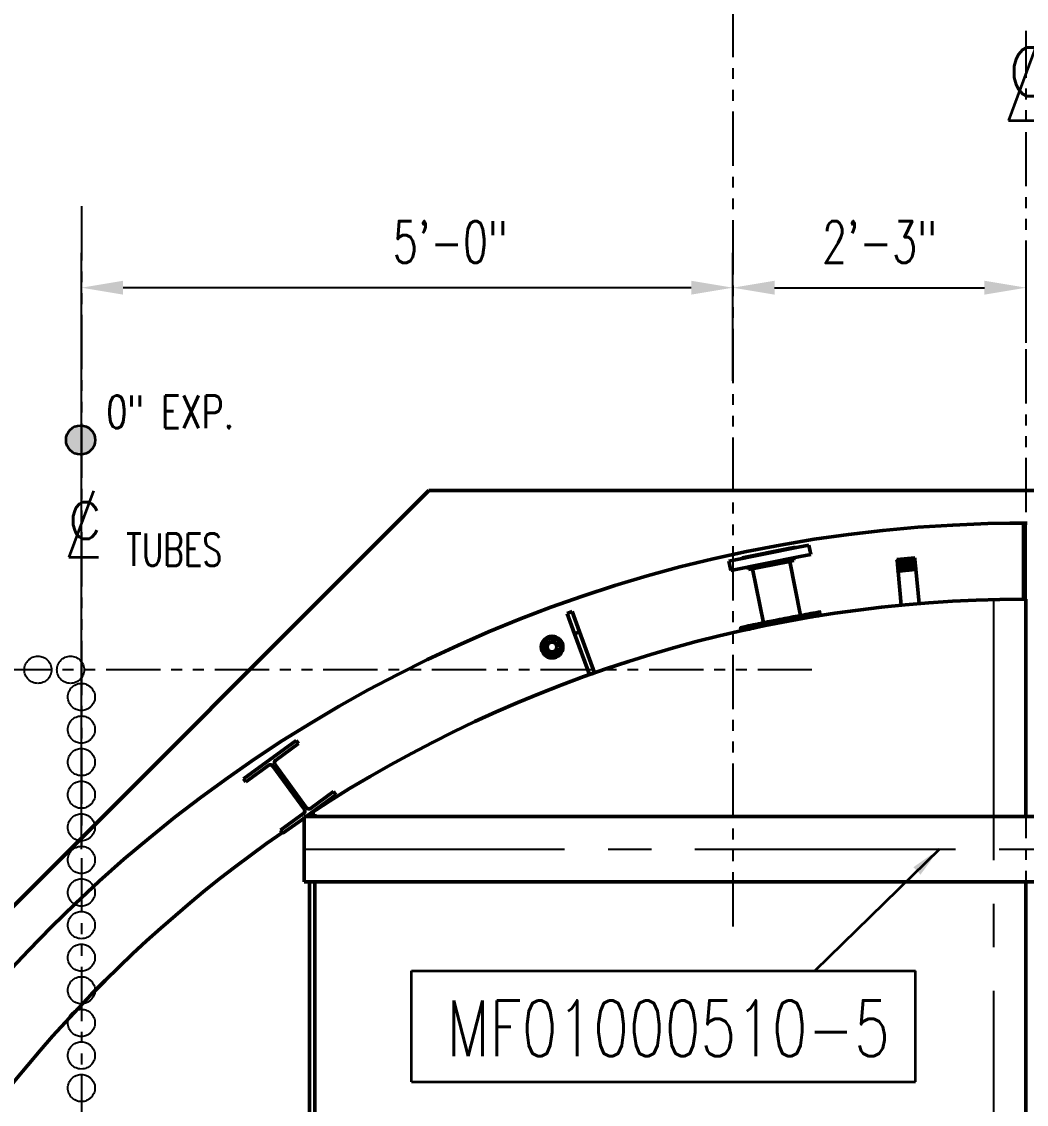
# Model space of a CAD drawing. Header units: inches. Extents: x 0 to 1408, y 0 to 1088.
# Drawn here: x 242.5 to 335, y 852.3 to 952 of the extents above; entities that cross this region are included whole.
import ezdxf
from ezdxf.enums import TextEntityAlignment as Align

# ---------------------------------------------------------------- set-up
doc = ezdxf.new("R2010")
doc.units = ezdxf.units.IN
doc.header["$LTSCALE"] = 32
doc.header["$MEASUREMENT"] = 0
for name, pattern in [('CENTER', [2, 1.25, -0.25, 0.25, -0.25]), ('CENTER2', [1.125, 0.75, -0.125, 0.125, -0.125]), ('HIDDEN', [0.375, 0.25, -0.125]), ('PHANTOM2', [1.25, 0.625, -0.125, 0.125, -0.125, 0.125, -0.125])]:
    doc.linetypes.add(name, pattern=pattern)
for name, color, linetype, lineweight in [('AM_0', 7, 'Continuous', 50), ('AM_5', 92, 'Continuous', 25), ('AM_6', 140, 'Continuous', 35), ('Equipment-AM_11', 92, 'PHANTOM2', 25), ('Equipment-AM_3', 6, 'HIDDEN', 25), ('Equipment-AM_5', 92, 'Continuous', 25), ('Equipment-AM_7', 142, 'CENTER', 25), ('Layout-AM_11', 92, 'PHANTOM2', 25), ('Layout-AM_6', 140, 'Continuous', 35)]:
    doc.layers.add(name, color=color, linetype=linetype, lineweight=lineweight)
doc.styles.add('simplex', font='simplex.shx', dxfattribs={"width": 0.75})
doc.styles.get("Standard").update_dxf_attribs({"font": 'ROMANS.SHX', "width": 0.7})
doc.dimstyles.new('METSOPOWER_ANSI$7', dxfattribs={"dimscale": 24, "dimtxt": 0.12, "dimasz": 0.12, "dimexe": 0.1, "dimexo": 0.05, "dimgap": 0.06, "dimtad": 1, "dimtoh": 1, "dimzin": 12, "dimdsep": 46, "dimlunit": 3, "dimtxsty": 'Standard', "dimcen": 0, "dimclrd": 256, "dimclre": 256, "dimclrt": 140, "dimadec": 0, "dimazin": 2, "dimtp": 0.1, "dimtm": 0.1, "dimtfac": 0.71, "dimtmove": 0, "dimatfit": 3, "dimfxl": 1, "dimtzin": 7, "dimlwd": -1, "dimlwe": -1, "dimarcsym": 1})
doc.dimstyles.new('VALMET_ANSI$0', dxfattribs={"dimscale": 48, "dimtxt": 0.12, "dimasz": 0.12, "dimexe": 0.1, "dimexo": 0.05, "dimgap": 0.06, "dimtad": 1, "dimtoh": 1, "dimdec": 5, "dimzin": 7, "dimdsep": 46, "dimlunit": 4, "dimtxsty": 'Standard', "dimcen": 0, "dimclrd": 256, "dimclre": 256, "dimclrt": 140, "dimadec": 0, "dimazin": 2, "dimtp": 0.1, "dimtm": 0.1, "dimtfac": 0.71, "dimtdec": 5, "dimtofl": 0, "dimtmove": 0, "dimatfit": 3, "dimfxl": 1, "dimfrac": 2, "dimtolj": 1, "dimtzin": 7, "dimlwd": -1, "dimlwe": -1, "dimarcsym": 1})

# ---------------------------------------------------------------- blocks, each defined once
blk = doc.blocks.new('*D33')
at = {"layer": 'AM_5', "linetype": 'ByBlock', "transparency": 16777216}
for p, q in [((307.966, 922.442), (307.966, 930.708)), ((334.966, 922.442), (334.966, 930.708)), ((311.806, 927.508), (331.126, 927.508))]:
    blk.add_line(p, q, dxfattribs=at)
at = {"layer": 'AM_5', "transparency": 16777216}
for points in [[(311.806, 928.148), (311.806, 926.868), (307.966, 927.508)], [(331.126, 928.148), (331.126, 926.868), (334.966, 927.508)]]:
    blk.add_solid(points, dxfattribs=at)
at = {"layer": 'Defpoints', "color": 0, "transparency": 16777216}
for p in [(334.966, 927.508), (307.966, 920.842), (334.966, 920.842)]:
    blk.add_point(p, dxfattribs=at)
at = {"layer": 'AM_5', "color": 140, "transparency": 16777216, "insert": (321.466, 931.714), "char_height": 3.84, "attachment_point": 5}
blk.add_mtext('\\A1;2\'-3"', dxfattribs=at)
blk = doc.blocks.new('Centerline Symbol')
at = {"layer": 'AM_6'}
for p, q in [((0.0432, 0.1174), (-0.0505, -0.1371)), ((-0.0505, -0.1371), (0.0623, -0.1371))]:
    blk.add_line(p, q, dxfattribs=at)
at = {"layer": 'AM_6', "style": 'simplex'}
blk.add_text('C', height=0.1406, dxfattribs=at).set_placement((-0.0526, -0.0672))
blk = doc.blocks.new('POW PDM_NO REV')
at = {"layer": 'AM_6'}
for p, q in [((0, 0), (0, 0.32)), ((0, 0.32), (1.45, 0.32)), ((1.45, 0), (1.45, 0.32)), ((0, 0), (1.45, 0))]:
    blk.add_line(p, q, dxfattribs=at)
at = {"layer": 'AM_6', "style": 'simplex', "width": 0.75}
blk.add_attdef('POWP00XXXX', text='', height=0.16, dxfattribs=at).set_placement((0.7384, 0.0265), align=Align.BOTTOM_CENTER)
blk = doc.blocks.new('*D87')
at = {"layer": 'Defpoints', "color": 0, "transparency": 16777216}
for p in [(247.966, 927.508), (307.966, 917.332), (247.966, 874.237)]:
    blk.add_point(p, dxfattribs=at)
at = {"layer": 'Equipment-AM_5', "linetype": 'ByBlock', "transparency": 16777216}
for p, q in [((247.966, 875.837), (247.966, 930.708)), ((307.966, 918.932), (307.966, 930.708)), ((304.126, 927.508), (251.806, 927.508))]:
    blk.add_line(p, q, dxfattribs=at)
at = {"layer": 'Equipment-AM_5', "transparency": 16777216}
for points in [[(251.806, 928.148), (251.806, 926.868), (247.966, 927.508)], [(304.126, 928.148), (304.126, 926.868), (307.966, 927.508)]]:
    blk.add_solid(points, dxfattribs=at)
at = {"layer": 'Equipment-AM_5', "color": 140, "transparency": 16777216, "insert": (281.951, 931.714), "char_height": 3.84, "attachment_point": 5}
blk.add_mtext('\\A1;5\'-0"', dxfattribs=at)

msp = doc.modelspace()

# ---------------------------------------------------------------- hatches: boundary and pattern name
at = {"layer": 'Equipment-AM_11'}
h = msp.add_hatch(color=256, dxfattribs=at)
h.dxf.hatch_style = 1
h.paths.add_polyline_path([(247.966297, 914.829072, 0.430075287), (246.550648, 913.487674), (247.893992, 913.487674), (247.893992, 912.14433, 0.013463327), (247.966297, 912.146277)])
h.paths.add_polyline_path([(247.966297, 914.829072), (247.966297, 912.146277, 0.013502573), (248.038601, 912.152136), (248.038601, 913.487674), (249.237337, 913.487674, 0.398527768)])
h.paths.add_polyline_path([(249.237337, 913.487674), (248.038601, 913.487674), (248.038601, 912.152136, 0.382964407)], flags=17)
h.paths.add_polyline_path([(247.893992, 913.487674), (246.550648, 913.487674, 0.414213562), (247.893992, 912.14433)], flags=17)

# ---------------------------------------------------------------- linework, layer by layer
at = {"layer": 'AM_0'}
for p, q in [((279.966297, 908.837808), (202.966297, 831.837808)), ((369.752417, 908.837808), (279.966297, 908.837808)), ((333.466297, 905.837699), (333.466297, 905.828949)), ((333.466297, 905.837699), (334.79963, 905.837699)), ((334.716297, 905.837562), (334.716297, 898.837547)), ((334.882963, 905.837781), (334.882963, 905.837699)), ((334.882963, 905.837699), (334.882963, 898.837779)), ((334.882963, 905.837699), (335.04963, 905.837699)), ((313.984527, 903.614183), (307.594569, 902.34496)), ((313.068413, 903.495939), (308.808441, 902.64979)), ((313.712634, 903.623899), (313.068413, 903.495939)), ((313.724811, 903.562596), (313.712634, 903.623899)), ((314.950859, 903.806124), (313.984527, 903.614183)), ((315.121328, 902.94789), (314.154996, 902.755949)), ((315.121328, 902.94789), (314.950859, 903.806124)), ((307.594569, 902.34496), (307.765038, 901.486726)), ((314.154996, 902.755949), (307.765038, 901.486726)), ((308.808441, 902.64979), (308.820617, 902.588487)), ((313.028582, 902.277329), (309.407606, 901.558102)), ((313.576171, 902.386095), (313.028582, 902.277329)), ((314.197976, 897.330755), (313.208356, 902.313037)), ((313.576171, 902.386095), (313.527465, 902.631304)), ((323.066798, 902.480344), (324.719835, 902.632228)), ((323.066798, 902.480344), (323.074804, 902.393211)), ((323.074804, 902.393211), (323.075948, 902.380764)), ((323.083953, 902.293631), (323.085097, 902.281183)), ((323.093103, 902.19405), (323.094247, 902.181603)), ((323.102253, 902.09447), (323.103396, 902.082022)), ((323.111402, 901.994889), (323.112546, 901.982442)), ((323.132706, 902.354597), (323.134994, 902.329702)), ((323.141856, 902.255017), (323.144143, 902.230122)), ((323.151006, 902.155436), (323.153293, 902.130541)), ((323.160155, 902.055856), (323.162443, 902.03096)), ((323.169305, 901.956275), (323.171592, 901.93138)), ((324.675657, 902.521471), (324.673394, 902.5461)), ((324.684807, 902.421891), (324.682544, 902.44652)), ((324.693956, 902.32231), (324.691693, 902.346939)), ((324.703106, 902.222729), (324.700843, 902.247359)), ((324.712255, 902.123149), (324.709992, 902.147778)), ((324.721405, 902.023568), (324.719142, 902.048198)), ((324.72441, 902.582438), (324.719835, 902.632228)), ((324.730555, 901.923988), (324.728292, 901.948617)), ((324.733559, 902.482857), (324.732416, 902.495305)), ((324.742709, 902.383276), (324.741565, 902.395724)), ((324.751859, 902.283696), (324.750715, 902.296143)), ((324.761008, 902.184115), (324.759865, 902.196563)), ((324.770158, 902.084535), (324.769014, 902.096982)), ((324.779307, 901.984954), (324.778164, 901.997402)), ((309.358901, 901.803312), (309.407606, 901.558102)), ((309.775421, 901.63116), (310.762831, 896.660002)), ((323.120552, 901.895309), (323.121696, 901.882861)), ((323.129702, 901.795728), (323.130845, 901.78328)), ((323.138851, 901.696147), (323.139995, 901.6837)), ((323.148001, 901.596567), (323.149144, 901.584119)), ((323.15715, 901.496986), (323.158294, 901.484539)), ((323.158294, 901.484539), (323.215053, 901.458372)), ((323.1663, 901.397406), (323.158294, 901.484539)), ((323.1663, 901.397406), (323.452351, 898.284152)), ((323.178454, 901.856694), (323.180742, 901.831799)), ((323.187604, 901.757114), (323.189891, 901.732219)), ((323.196754, 901.657533), (323.199041, 901.632638)), ((323.205903, 901.557953), (323.208191, 901.533058)), ((323.215053, 901.458372), (323.21734, 901.433477)), ((324.739704, 901.824407), (324.737441, 901.849037)), ((324.748854, 901.724827), (324.746591, 901.749456)), ((324.758003, 901.625246), (324.75574, 901.649875)), ((324.788457, 901.885374), (324.787313, 901.897821)), ((324.797607, 901.785793), (324.796463, 901.798241)), ((324.806756, 901.686213), (324.805613, 901.69866)), ((325.105759, 898.431996), (324.814762, 901.59908)), ((334.935047, 898.837804), (334.935047, 898.337804)), ((334.935047, 898.337804), (334.935047, 878.847808)), ((293.159058, 897.702117), (292.689248, 897.531009)), ((292.689248, 897.531009), (293.373682, 895.651767)), ((293.159058, 897.702117), (293.843493, 895.822876)), ((311.166323, 896.740996), (311.424039, 896.791884)), ((311.215033, 896.495787), (311.166323, 896.740996)), ((311.881581, 896.883066), (311.168699, 896.741468)), ((311.213925, 896.495567), (311.215033, 896.495787)), ((311.215033, 896.495787), (311.472245, 896.546576)), ((311.472245, 896.546576), (311.424039, 896.791884)), ((311.881347, 896.88302), (312.005366, 896.907583)), ((290.680968, 894.942126), (290.383758, 894.579196)), ((290.978179, 895.305056), (290.680968, 894.942126)), ((290.978179, 895.305056), (291.44109, 895.229129)), ((291.44109, 895.229129), (291.904002, 895.153203)), ((291.904002, 895.153203), (292.069703, 894.714346)), ((293.843493, 895.822876), (293.373682, 895.651767)), ((293.373682, 895.651767), (294.741824, 891.895279)), ((293.843493, 895.822876), (295.212362, 892.064392)), ((290.549459, 894.14034), (290.383758, 894.579196)), ((290.715161, 893.701483), (290.549459, 894.14034)), ((292.235405, 894.275489), (291.938194, 893.912559)), ((292.069703, 894.714346), (292.235405, 894.275489)), ((291.178072, 893.625556), (290.715161, 893.701483)), ((291.640984, 893.549629), (291.178072, 893.625556)), ((291.938194, 893.912559), (291.640984, 893.549629)), ((295.212362, 892.064392), (294.977456, 891.978838)), ((262.886887, 882.304238), (267.757169, 885.842705)), ((267.971711, 885.547414), (265.843996, 884.001539)), ((267.757169, 885.842705), (267.971711, 885.547414)), ((265.229143, 883.554822), (263.101428, 882.008947)), ((268.499636, 879.4787), (265.578344, 883.499514)), ((265.788688, 883.652338), (268.709981, 879.631524)), ((263.101428, 882.008947), (262.886887, 882.304238)), ((269.059181, 879.576216), (271.186896, 881.122091)), ((271.186896, 881.122091), (271.401438, 880.8268)), ((271.401438, 880.8268), (268.677589, 878.847808)), ((266.316614, 877.583624), (268.444328, 879.129499)), ((268.966297, 879.057566), (268.966297, 878.847808)), ((269.466297, 879.057566), (268.966297, 879.057566)), ((269.466297, 878.847808), (269.466297, 879.057566)), ((268.466297, 878.694295), (266.531155, 877.288333)), ((405.613306, 878.847808), (268.466297, 878.847808)), ((268.466297, 878.847808), (268.466297, 872.827808)), ((266.531155, 877.288333), (266.316614, 877.583624)), ((405.613306, 872.827808), (268.466297, 872.827808)), ((268.966297, 872.827808), (268.966297, 782.061954)), ((269.466297, 782.253886), (269.466297, 872.827808)), ((334.935047, 872.827808), (334.935047, 807.384985))]:
    msp.add_line(p, q, dxfattribs=at)
at = {"layer": 'AM_0', "flags": 128}
for points in [[(324.721865, 902.581694), (324.708946, 902.577919), (324.661876, 902.570386), (324.585733, 902.560256), (324.484037, 902.547846), (324.358291, 902.533092), (324.215257, 902.516786), (324.061935, 902.499649), (323.900179, 902.481601), (323.738422, 902.463553), (323.5851, 902.446415), (323.442067, 902.43011), (323.31632, 902.415355), (323.214624, 902.402945), (323.138481, 902.392815), (323.091412, 902.385282), (323.075948, 902.380764), (323.085018, 902.379844)], [(323.081153, 902.379506), (323.109411, 902.366404), (323.137667, 902.353302)], [(324.729778, 902.495572), (324.732416, 902.495305), (324.716952, 902.490786), (324.669882, 902.483253), (324.593739, 902.473123), (324.492043, 902.460713), (324.366297, 902.445959), (324.223263, 902.429653), (324.069941, 902.412516), (323.908185, 902.394468), (323.746428, 902.37642), (323.593106, 902.359282), (323.450073, 902.342977), (323.324326, 902.328222), (323.22263, 902.315812), (323.146487, 902.305682), (323.099418, 902.298149), (323.083953, 902.293631)], [(324.731015, 902.482113), (324.718095, 902.478338), (324.671026, 902.470806), (324.594883, 902.460675), (324.493187, 902.448265), (324.36744, 902.433511), (324.224407, 902.417206), (324.071085, 902.400068), (323.909328, 902.38202), (323.747572, 902.363972), (323.59425, 902.346835), (323.451216, 902.330529), (323.32547, 902.315775), (323.223774, 902.303365), (323.147631, 902.293235), (323.100561, 902.285702), (323.085097, 902.281183), (323.094167, 902.280264)], [(323.139635, 902.33188), (323.11424, 902.313848), (323.088843, 902.295816)], [(323.090303, 902.279926), (323.118561, 902.266824), (323.146817, 902.253721)], [(324.738928, 902.395991), (324.741565, 902.395724), (324.726101, 902.391205), (324.679031, 902.383673), (324.602889, 902.373542), (324.501193, 902.361133), (324.375446, 902.346378), (324.232413, 902.330073), (324.079091, 902.312935), (323.917334, 902.294887), (323.755578, 902.276839), (323.602256, 902.259702), (323.459222, 902.243396), (323.333476, 902.228642), (323.23178, 902.216232), (323.155637, 902.206102), (323.108567, 902.198569), (323.093103, 902.19405)], [(324.742709, 902.383276), (324.727245, 902.378758), (324.680175, 902.371225), (324.604033, 902.361095), (324.502336, 902.348685), (324.37659, 902.333931), (324.233556, 902.317625), (324.080234, 902.300488), (323.918478, 902.28244), (323.756721, 902.264391), (323.6034, 902.247254), (323.460366, 902.230949), (323.33462, 902.216194), (323.232923, 902.203784), (323.156781, 902.193654), (323.109711, 902.186121), (323.094247, 902.181603), (323.103317, 902.180683)], [(323.148785, 902.232299), (323.12339, 902.214267), (323.097992, 902.196235)], [(323.099452, 902.180345), (323.127711, 902.167243), (323.155966, 902.154141)], [(324.748077, 902.296411), (324.750715, 902.296143), (324.735251, 902.291625), (324.688181, 902.284092), (324.612038, 902.273962), (324.510342, 902.261552), (324.384596, 902.246798), (324.241562, 902.230492), (324.08824, 902.213355), (323.926484, 902.195307), (323.764727, 902.177258), (323.611406, 902.160121), (323.468372, 902.143816), (323.342625, 902.129061), (323.240929, 902.116651), (323.164787, 902.106521), (323.117717, 902.098988), (323.102253, 902.09447)], [(324.751859, 902.283696), (324.736395, 902.279177), (324.689325, 902.271644), (324.613182, 902.261514), (324.511486, 902.249104), (324.38574, 902.23435), (324.242706, 902.218044), (324.089384, 902.200907), (323.927628, 902.182859), (323.765871, 902.164811), (323.612549, 902.147674), (323.469515, 902.131368), (323.343769, 902.116614), (323.242073, 902.104204), (323.16593, 902.094074), (323.11886, 902.086541), (323.103396, 902.082022), (323.112467, 902.081103)], [(323.157935, 902.132719), (323.13254, 902.114687), (323.107142, 902.096655)], [(323.108602, 902.080765), (323.13686, 902.067662), (323.165116, 902.05456)], [(324.757227, 902.19683), (324.759865, 902.196563), (324.7444, 902.192044), (324.697331, 902.184511), (324.621188, 902.174381), (324.519492, 902.161971), (324.393746, 902.147217), (324.250712, 902.130911), (324.09739, 902.113774), (323.935633, 902.095726), (323.773877, 902.077678), (323.620555, 902.060541), (323.477521, 902.044235), (323.351775, 902.029481), (323.250079, 902.017071), (323.173936, 902.006941), (323.126866, 901.999408), (323.111402, 901.994889)], [(324.758464, 902.183372), (324.745544, 902.179597), (324.698474, 902.172064), (324.622332, 902.161934), (324.520636, 902.149524), (324.394889, 902.13477), (324.251855, 902.118464), (324.098534, 902.101327), (323.936777, 902.083278), (323.775021, 902.06523), (323.621699, 902.048093), (323.478665, 902.031787), (323.352919, 902.017033), (323.251222, 902.004623), (323.17508, 901.994493), (323.12801, 901.98696), (323.112546, 901.982442), (323.121616, 901.981522)], [(323.167084, 902.033138), (323.141689, 902.015106), (323.116292, 901.997074)], [(323.117752, 901.981184), (323.14601, 901.968082), (323.174265, 901.95498)], [(324.766377, 902.09725), (324.769014, 902.096982), (324.75355, 902.092464), (324.70648, 902.084931), (324.630338, 902.074801), (324.528641, 902.062391), (324.402895, 902.047637), (324.259861, 902.031331), (324.106539, 902.014194), (323.944783, 901.996145), (323.783027, 901.978097), (323.629705, 901.96096), (323.486671, 901.944654), (323.360925, 901.9299), (323.259228, 901.91749), (323.183086, 901.90736), (323.136016, 901.899827), (323.120552, 901.895309)], [(324.767613, 902.083791), (324.754694, 902.080016), (324.707624, 902.072483), (324.631481, 902.062353), (324.529785, 902.049943), (324.404039, 902.035189), (324.261005, 902.018883), (324.107683, 902.001746), (323.945927, 901.983698), (323.78417, 901.96565), (323.630848, 901.948512), (323.487815, 901.932207), (323.362068, 901.917453), (323.260372, 901.905043), (323.184229, 901.894913), (323.13716, 901.88738), (323.121696, 901.882861), (323.130766, 901.881941)], [(323.176234, 901.933558), (323.150839, 901.915526), (323.125441, 901.897494)], [(324.775526, 901.997669), (324.778164, 901.997402), (324.7627, 901.992883), (324.71563, 901.98535), (324.639487, 901.97522), (324.537791, 901.96281), (324.412045, 901.948056), (324.269011, 901.93175), (324.115689, 901.914613), (323.953933, 901.896565), (323.792176, 901.878517), (323.638854, 901.86138), (323.495821, 901.845074), (323.370074, 901.83032), (323.268378, 901.81791), (323.192235, 901.80778), (323.145166, 901.800247), (323.129702, 901.795728)], [(324.776763, 901.984211), (324.763843, 901.980436), (324.716774, 901.972903), (324.640631, 901.962773), (324.538935, 901.950363), (324.413188, 901.935608), (324.270155, 901.919303), (324.116833, 901.902165), (323.955076, 901.884117), (323.79332, 901.866069), (323.639998, 901.848932), (323.496964, 901.832626), (323.371218, 901.817872), (323.269522, 901.805462), (323.193379, 901.795332), (323.146309, 901.787799), (323.130845, 901.78328), (323.139916, 901.782361)], [(324.670866, 902.545599), (324.658932, 902.541942), (324.614951, 902.534693), (324.543793, 902.525021), (324.448746, 902.513222), (324.331219, 902.499223), (324.197532, 902.483776), (324.054227, 902.467559), (323.903038, 902.450482), (323.751849, 902.433405), (323.608544, 902.417188), (323.474856, 902.401741), (323.357329, 902.387742), (323.262283, 902.375943), (323.191125, 902.366271), (323.147144, 902.359021), (323.132706, 902.354597)], [(324.680016, 902.446019), (324.668082, 902.442361), (324.624101, 902.435112), (324.552942, 902.42544), (324.457896, 902.413641), (324.340369, 902.399642), (324.206682, 902.384195), (324.063376, 902.367978), (323.912188, 902.350901), (323.760999, 902.333824), (323.617693, 902.317607), (323.484006, 902.30216), (323.366479, 902.288161), (323.271433, 902.276362), (323.200274, 902.26669), (323.156293, 902.259441), (323.141856, 902.255017)], [(324.675657, 902.521471), (324.66122, 902.517047), (324.617239, 902.509798), (324.54608, 902.500126), (324.451034, 902.488327), (324.333507, 902.474328), (324.199819, 902.458881), (324.056514, 902.442664), (323.905325, 902.425587), (323.754136, 902.408509), (323.610831, 902.392292), (323.477144, 902.376846), (323.359617, 902.362846), (323.264571, 902.351048), (323.193412, 902.341375), (323.149431, 902.334126), (323.14323, 902.332226)], [(324.689166, 902.346438), (324.677232, 902.342781), (324.63325, 902.335532), (324.562092, 902.32586), (324.467046, 902.314061), (324.349519, 902.300062), (324.215831, 902.284615), (324.072526, 902.268398), (323.921337, 902.251321), (323.770148, 902.234243), (323.626843, 902.218026), (323.493156, 902.20258), (323.375629, 902.188581), (323.280583, 902.176782), (323.209424, 902.167109), (323.165443, 902.15986), (323.151006, 902.155436)], [(324.684807, 902.421891), (324.670369, 902.417466), (324.626388, 902.410217), (324.55523, 902.400545), (324.460183, 902.388746), (324.342656, 902.374747), (324.208969, 902.3593), (324.065664, 902.343083), (323.914475, 902.326006), (323.763286, 902.308929), (323.619981, 902.292712), (323.486293, 902.277265), (323.368766, 902.263266), (323.27372, 902.251467), (323.202562, 902.241795), (323.158581, 902.234546), (323.15238, 902.232645)], [(324.698315, 902.246858), (324.686381, 902.2432), (324.6424, 902.235951), (324.571241, 902.226279), (324.476195, 902.21448), (324.358668, 902.200481), (324.224981, 902.185034), (324.081676, 902.168817), (323.930487, 902.15174), (323.779298, 902.134663), (323.635993, 902.118446), (323.502305, 902.102999), (323.384778, 902.089), (323.289732, 902.077201), (323.218574, 902.067529), (323.174592, 902.06028), (323.160155, 902.055856)], [(324.693956, 902.32231), (324.679519, 902.317886), (324.635538, 902.310637), (324.564379, 902.300964), (324.469333, 902.289166), (324.351806, 902.275166), (324.218119, 902.25972), (324.074813, 902.243503), (323.923625, 902.226425), (323.772436, 902.209348), (323.62913, 902.193131), (323.495443, 902.177685), (323.377916, 902.163685), (323.28287, 902.151887), (323.211711, 902.142214), (323.16773, 902.134965), (323.161529, 902.133065)], [(324.707465, 902.147277), (324.695531, 902.14362), (324.65155, 902.136371), (324.580391, 902.126699), (324.485345, 902.1149), (324.367818, 902.100901), (324.234131, 902.085454), (324.090825, 902.069237), (323.939636, 902.05216), (323.788447, 902.035082), (323.645142, 902.018865), (323.511455, 902.003419), (323.393928, 901.989419), (323.298882, 901.977621), (323.227723, 901.967948), (323.183742, 901.960699), (323.169305, 901.956275)], [(324.703106, 902.222729), (324.688669, 902.218305), (324.644687, 902.211056), (324.573529, 902.201384), (324.478483, 902.189585), (324.360956, 902.175586), (324.227268, 902.160139), (324.083963, 902.143922), (323.932774, 902.126845), (323.781585, 902.109768), (323.63828, 902.093551), (323.504593, 902.078104), (323.387066, 902.064105), (323.29202, 902.052306), (323.220861, 902.042634), (323.17688, 902.035385), (323.170679, 902.033484)], [(324.716614, 902.047696), (324.70468, 902.044039), (324.660699, 902.03679), (324.589541, 902.027118), (324.494495, 902.015319), (324.376967, 902.00132), (324.24328, 901.985873), (324.099975, 901.969656), (323.948786, 901.952579), (323.797597, 901.935502), (323.654292, 901.919285), (323.520605, 901.903838), (323.403077, 901.889839), (323.308031, 901.87804), (323.236873, 901.868368), (323.192892, 901.861119), (323.178454, 901.856694)], [(324.712255, 902.123149), (324.697818, 902.118725), (324.653837, 902.111476), (324.582678, 902.101803), (324.487632, 902.090005), (324.370105, 902.076005), (324.236418, 902.060559), (324.093113, 902.044342), (323.941924, 902.027264), (323.790735, 902.010187), (323.64743, 901.99397), (323.513742, 901.978523), (323.396215, 901.964524), (323.301169, 901.952725), (323.230011, 901.943053), (323.186029, 901.935804), (323.179828, 901.933904)], [(324.725764, 901.948116), (324.71383, 901.944459), (324.669849, 901.93721), (324.59869, 901.927537), (324.503644, 901.915739), (324.386117, 901.901739), (324.25243, 901.886293), (324.109125, 901.870076), (323.957936, 901.852998), (323.806747, 901.835921), (323.663441, 901.819704), (323.529754, 901.804257), (323.412227, 901.790258), (323.317181, 901.778459), (323.246022, 901.768787), (323.202041, 901.761538), (323.187604, 901.757114)], [(324.721405, 902.023568), (324.706968, 902.019144), (324.662987, 902.011895), (324.591828, 902.002223), (324.496782, 901.990424), (324.379255, 901.976425), (324.245568, 901.960978), (324.102262, 901.944761), (323.951073, 901.927684), (323.799884, 901.910607), (323.656579, 901.89439), (323.522892, 901.878943), (323.405365, 901.864944), (323.310319, 901.853145), (323.23916, 901.843473), (323.195179, 901.836224), (323.188978, 901.834323)], [(324.730555, 901.923988), (324.716117, 901.919564), (324.672136, 901.912314), (324.600978, 901.902642), (324.505932, 901.890843), (324.388404, 901.876844), (324.254717, 901.861397), (324.111412, 901.84518), (323.960223, 901.828103), (323.809034, 901.811026), (323.665729, 901.794809), (323.532042, 901.779362), (323.414515, 901.765363), (323.319468, 901.753564), (323.24831, 901.743892), (323.204329, 901.736643), (323.198128, 901.734743)], [(324.672965, 902.545797), (324.698498, 902.563851), (324.724032, 902.581906)], [(324.731947, 902.495759), (324.70355, 902.508858), (324.675632, 902.521737)], [(324.682114, 902.446216), (324.707647, 902.464271), (324.733181, 902.482325)], [(324.741097, 902.396178), (324.7127, 902.409277), (324.684782, 902.422156)], [(324.691264, 902.346636), (324.716797, 902.36469), (324.742331, 902.382745)], [(324.750246, 902.296598), (324.72185, 902.309697), (324.693932, 902.322576)], [(324.700413, 902.247055), (324.725946, 902.26511), (324.75148, 902.283164)], [(324.759396, 902.197017), (324.730999, 902.210116), (324.703081, 902.222995)], [(324.709563, 902.147475), (324.735096, 902.165529), (324.76063, 902.183583)], [(324.768545, 902.097437), (324.740149, 902.110536), (324.712231, 902.123415)], [(324.718713, 902.047894), (324.744246, 902.065948), (324.76978, 902.084003)], [(324.777695, 901.997856), (324.749299, 902.010955), (324.721381, 902.023834)], [(324.727862, 901.948314), (324.753395, 901.966368), (324.778929, 901.984422)], [(324.786845, 901.898275), (324.758448, 901.911375), (324.73053, 901.924254)], [(323.126901, 901.881603), (323.15516, 901.868501), (323.183415, 901.855399)], [(323.185383, 901.833977), (323.159988, 901.815945), (323.134591, 901.797913)], [(323.136051, 901.782023), (323.164309, 901.768921), (323.192565, 901.755818)], [(324.784676, 901.898089), (324.787313, 901.897821), (324.771849, 901.893303), (324.72478, 901.88577), (324.648637, 901.87564), (324.546941, 901.86323), (324.421194, 901.848475), (324.278161, 901.83217), (324.124839, 901.815033), (323.963082, 901.796984), (323.801326, 901.778936), (323.648004, 901.761799), (323.50497, 901.745493), (323.379224, 901.730739), (323.277528, 901.718329), (323.201385, 901.708199), (323.154315, 901.700666), (323.138851, 901.696147)], [(324.788457, 901.885374), (324.772993, 901.880855), (324.725923, 901.873322), (324.649781, 901.863192), (324.548084, 901.850782), (324.422338, 901.836028), (324.279304, 901.819722), (324.125982, 901.802585), (323.964226, 901.784537), (323.80247, 901.766489), (323.649148, 901.749351), (323.506114, 901.733046), (323.380368, 901.718291), (323.278671, 901.705882), (323.202529, 901.695751), (323.155459, 901.688218), (323.139995, 901.6837), (323.149065, 901.68278)], [(323.194533, 901.734397), (323.169138, 901.716365), (323.14374, 901.698333)], [(323.1452, 901.682442), (323.173459, 901.66934), (323.201714, 901.656238)], [(324.793825, 901.798508), (324.796463, 901.798241), (324.780999, 901.793722), (324.733929, 901.786189), (324.657787, 901.776059), (324.55609, 901.763649), (324.430344, 901.748895), (324.28731, 901.732589), (324.133988, 901.715452), (323.972232, 901.697404), (323.810475, 901.679356), (323.657154, 901.662218), (323.51412, 901.645913), (323.388373, 901.631158), (323.286677, 901.618749), (323.210535, 901.608618), (323.163465, 901.601086), (323.148001, 901.596567)], [(324.797607, 901.785793), (324.782143, 901.781275), (324.735073, 901.773742), (324.65893, 901.763612), (324.557234, 901.751202), (324.431488, 901.736447), (324.288454, 901.720142), (324.135132, 901.703004), (323.973376, 901.684956), (323.811619, 901.666908), (323.658297, 901.649771), (323.515264, 901.633465), (323.389517, 901.618711), (323.287821, 901.606301), (323.211678, 901.596171), (323.164609, 901.588638), (323.149144, 901.584119), (323.158215, 901.5832)], [(323.203683, 901.634816), (323.178288, 901.616784), (323.15289, 901.598752)], [(323.15435, 901.582862), (323.182608, 901.56976), (323.210864, 901.556657)], [(324.802975, 901.698928), (324.805613, 901.69866), (324.790149, 901.694142), (324.743079, 901.686609), (324.666936, 901.676479), (324.56524, 901.664069), (324.439494, 901.649314), (324.29646, 901.633009), (324.143138, 901.615871), (323.981381, 901.597823), (323.819625, 901.579775), (323.666303, 901.562638), (323.523269, 901.546332), (323.397523, 901.531578), (323.295827, 901.519168), (323.219684, 901.509038), (323.172614, 901.501505), (323.15715, 901.496986)], [(324.804212, 901.685469), (324.791292, 901.681694), (324.744222, 901.674161), (324.66808, 901.664031), (324.566384, 901.651621), (324.440637, 901.636867), (324.297603, 901.620561), (324.144282, 901.603424), (323.982525, 901.585376), (323.820769, 901.567328), (323.667447, 901.55019), (323.524413, 901.533885), (323.398667, 901.51913), (323.296971, 901.50672), (323.220828, 901.49659), (323.173758, 901.489057), (323.158294, 901.484539)], [(323.212832, 901.535235), (323.187437, 901.517204), (323.16204, 901.499172)], [(324.812125, 901.599347), (324.814762, 901.59908), (324.799298, 901.594561), (324.752228, 901.587028), (324.676086, 901.576898), (324.574389, 901.564488), (324.448643, 901.549734), (324.305609, 901.533428), (324.152288, 901.516291), (323.990531, 901.498243), (323.828775, 901.480195), (323.675453, 901.463057), (323.532419, 901.446752), (323.406673, 901.431997), (323.304976, 901.419587), (323.228834, 901.409457), (323.181764, 901.401924), (323.1663, 901.397406)], [(323.221982, 901.435655), (323.196587, 901.417623), (323.171189, 901.399591)], [(324.734914, 901.848535), (324.72298, 901.844878), (324.678998, 901.837629), (324.60784, 901.827957), (324.512794, 901.816158), (324.395267, 901.802159), (324.261579, 901.786712), (324.118274, 901.770495), (323.967085, 901.753418), (323.815896, 901.736341), (323.672591, 901.720124), (323.538904, 901.704677), (323.421377, 901.690678), (323.326331, 901.678879), (323.255172, 901.669207), (323.211191, 901.661958), (323.196754, 901.657533)], [(324.744063, 901.748955), (324.732129, 901.745298), (324.688148, 901.738049), (324.616989, 901.728376), (324.521943, 901.716577), (324.404416, 901.702578), (324.270729, 901.687132), (324.127424, 901.670915), (323.976235, 901.653837), (323.825046, 901.63676), (323.681741, 901.620543), (323.548053, 901.605096), (323.430526, 901.591097), (323.33548, 901.579298), (323.264322, 901.569626), (323.22034, 901.562377), (323.205903, 901.557953)], [(324.739704, 901.824407), (324.725267, 901.819983), (324.681286, 901.812734), (324.610127, 901.803062), (324.515081, 901.791263), (324.397554, 901.777264), (324.263867, 901.761817), (324.120562, 901.7456), (323.969373, 901.728523), (323.818184, 901.711446), (323.674879, 901.695229), (323.541191, 901.679782), (323.423664, 901.665783), (323.328618, 901.653984), (323.257459, 901.644312), (323.213478, 901.637062), (323.207277, 901.635162)], [(324.753213, 901.649374), (324.741279, 901.645717), (324.697298, 901.638468), (324.626139, 901.628796), (324.531093, 901.616997), (324.413566, 901.602998), (324.279879, 901.587551), (324.136573, 901.571334), (323.985384, 901.554257), (323.834196, 901.53718), (323.69089, 901.520963), (323.557203, 901.505516), (323.439676, 901.491517), (323.34463, 901.479718), (323.273471, 901.470046), (323.22949, 901.462797), (323.215053, 901.458372)], [(324.748854, 901.724827), (324.734417, 901.720403), (324.690435, 901.713153), (324.619277, 901.703481), (324.524231, 901.691682), (324.406704, 901.677683), (324.273016, 901.662236), (324.129711, 901.646019), (323.978522, 901.628942), (323.827333, 901.611865), (323.684028, 901.595648), (323.550341, 901.580201), (323.432814, 901.566202), (323.337768, 901.554403), (323.266609, 901.544731), (323.222628, 901.537482), (323.216427, 901.535582)], [(324.758003, 901.625246), (324.743566, 901.620822), (324.699585, 901.613573), (324.628427, 901.603901), (324.53338, 901.592102), (324.415853, 901.578103), (324.282166, 901.562656), (324.138861, 901.546439), (323.987672, 901.529362), (323.836483, 901.512285), (323.693178, 901.496068), (323.55949, 901.480621), (323.441963, 901.466622), (323.346917, 901.454823), (323.275759, 901.445151), (323.231777, 901.437901), (323.225577, 901.436001)], [(324.737012, 901.848733), (324.762545, 901.866787), (324.788079, 901.884842)], [(324.795994, 901.798695), (324.767598, 901.811794), (324.73968, 901.824673)], [(324.746162, 901.749152), (324.771695, 901.767207), (324.797229, 901.785261)], [(324.805144, 901.699114), (324.776747, 901.712214), (324.748829, 901.725093)], [(324.755311, 901.649572), (324.780844, 901.667626), (324.806378, 901.685681)], [(324.814293, 901.599534), (324.785897, 901.612633), (324.757979, 901.625512)], [(312.005366, 896.907583), (312.246142, 896.954894), (312.496655, 897.003656), (312.741967, 897.051019), (312.987036, 897.098024), (313.2576, 897.149653), (313.513635, 897.19837), (313.733924, 897.240314), (313.924348, 897.276761), (314.068413, 897.304666), (314.170886, 897.325013), (314.223128, 897.336086), (314.225243, 897.337286)], [(308.657784, 896.189827), (308.685806, 896.066487), (308.713828, 895.943146)], [(308.661341, 896.189082), (308.662032, 896.191131), (308.689484, 896.200513), (308.74504, 896.2161), (308.827809, 896.237474), (308.934011, 896.2636), (309.064741, 896.294687), (309.223989, 896.331529), (309.407107, 896.372904), (309.606554, 896.417036), (309.825894, 896.464662), (310.070855, 896.516895), (310.333569, 896.571948), (310.527643, 896.612041), (310.728817, 896.653131), (310.939504, 896.695687), (311.155991, 896.738943)], [(310.817602, 896.384254), (310.630358, 896.343673), (310.36246, 896.285518), (310.109533, 896.230618), (309.866747, 896.178026), (309.643365, 896.129846), (309.446295, 896.087644), (309.270447, 896.050374), (309.112973, 896.017507), (308.980393, 895.99046), (308.876346, 895.969964), (308.797413, 895.955297), (308.743085, 895.9464), (308.71638, 895.943796), (308.717225, 895.947296), (308.744384, 895.956618), (308.799728, 895.972164), (308.882385, 895.993519), (308.988444, 896.019615), (309.119087, 896.050682), (309.278334, 896.087523), (309.461533, 896.128912), (309.660733, 896.172984), (309.879831, 896.22055), (310.12458, 896.27273), (310.387097, 896.327732), (310.582134, 896.368015), (310.784349, 896.409306), (310.996211, 896.452084), (311.213925, 896.495567)], [(310.813732, 896.403737), (310.790586, 896.399466), (310.788084, 896.40035), (310.83432, 896.411345), (310.930619, 896.432609), (311.068899, 896.462182), (311.253151, 896.500735), (311.468161, 896.544924), (311.589862, 896.569542)], [(311.155991, 896.738943), (311.165059, 896.740745), (311.166323, 896.740996)]]:
    msp.add_lwpolyline(points, dxfattribs=at)
at = {"layer": 'AM_0'}
for radius in [1, 0.5, 0.45005]:
    msp.add_circle((291.309581, 894.427343), radius, dxfattribs=at)
for centre, radius, start, end in [((334.966297, 778.837808), 127, 90.11278704, 179.8308193), ((334.966297, 778.837808), 127, 90.03759566, 90.11278704), ((334.966297, 778.837808), 120, 90.10987124, 123.36701297), ((334.966297, 778.837808), 120, 90.01492078, 90.10987124), ((336.369061, 768.476212), 130.467887, 98.92479925, 101.00105996), ((324.98372, 842.80927), 55.578097, 99.21797565, 101.18993936), ((291.309581, 894.427343), 0.8125, 140.68528547, 200.68528547), ((291.309581, 894.427343), 0.8125, 80.68528547, 140.68528547), ((291.309581, 894.427343), 0.8125, 20.68528547, 80.68528547), ((291.309581, 894.427343), 0.8125, 200.68528547, 260.68528547), ((291.309581, 894.427343), 0.8125, 320.68528547, 20.68528547), ((291.309581, 894.427343), 0.8125, 260.68528547, 320.68528547), ((265.990942, 883.799285), 0.25, 126, 216), ((265.376089, 883.352568), 0.25, 36, 126), ((268.297382, 879.331753), 0.25, 306, 36), ((268.912235, 879.77847), 0.25, 216, 306), ((334.966297, 778.837808), 120, 124.8050221, 178.56268012)]:
    msp.add_arc(centre, radius, start, end, dxfattribs=at)
at = {"layer": 'Equipment-AM_11'}
for centre in [(243.966297, 892.337808), (246.966297, 892.337808), (247.966297, 889.837808), (247.966297, 889.837808), (247.966297, 886.837808), (247.966297, 886.837808), (247.966297, 883.837808), (247.966297, 883.837808), (247.966297, 880.837808), (247.966297, 880.837808), (247.966297, 877.837808), (247.966297, 877.837808), (247.966297, 874.837808), (247.966297, 874.837808), (247.966297, 871.837808), (247.966297, 871.837808), (247.966297, 868.837808), (247.966297, 868.837808), (247.966297, 865.837808), (247.966297, 865.837808), (247.966297, 862.837808), (247.966297, 862.837808), (247.966297, 859.837808), (247.966297, 859.837808), (247.966297, 856.837808), (247.966297, 856.837808), (247.966297, 853.837808), (247.966297, 853.837808)]:
    msp.add_circle(centre, 1.25, dxfattribs=at)
at = {"layer": 'Equipment-AM_3', "linetype": 'CENTER2'}
msp.add_line((331.966297, 898.800302), (331.953794, 395.206176), dxfattribs=at)
at = {"layer": 'Equipment-AM_7', "linetype": 'CENTER2'}
msp.add_line((268.466297, 875.837808), (405.613306, 875.837808), dxfattribs=at)
at = {"layer": 'Layout-AM_11', "ltscale": 0.25}
for p, q in [((307.966297, 993.722465), (307.966297, 867.872387)), ((334.966297, 646.837808), (334.966297, 951.154059)), ((247.966297, 935.006263), (247.966297, 401.337808)), ((315.243452, 892.337808), (118.085613, 892.337808))]:
    msp.add_line(p, q, dxfattribs=at)
at = {"layer": 'Layout-AM_6'}
msp.add_circle((247.893992, 913.487674), 1.343345, dxfattribs=at)

# ---------------------------------------------------------------- block references
at = {"layer": 'Equipment-AM_11', "xscale": 32, "yscale": 32, "zscale": 32}
msp.add_blockref('Centerline Symbol', (334.966297, 947.278044), dxfattribs=at)
at = {"layer": 'Equipment-AM_7', "linetype": 'CENTER2', "xscale": 32, "yscale": 32, "zscale": 32}
msp.add_blockref('POW PDM_NO REV', (278.378532, 854.396707), dxfattribs=at).add_auto_attribs({'POWP00XXXX': 'MF01000510-5'})
at = {"layer": 'Layout-AM_6', "xscale": 24, "yscale": 24, "zscale": 24}
msp.add_blockref('Centerline Symbol', (248.036286, 905.999817), dxfattribs=at)

# ---------------------------------------------------------------- texts
at = {"layer": 'Layout-AM_6', "style": 'simplex', "width": 0.75}
msp.add_text('0" EXP.', height=3, dxfattribs=at).set_placement((250.269529, 914.57554))
at = {"layer": 'Layout-AM_6', "insert": (252.09126, 904.897567), "char_height": 3, "attachment_point": 1}
msp.add_mtext_dynamic_manual_height_columns('TUBES', width=30.72525239, gutter_width=1, heights=[0], dxfattribs=at)

# ---------------------------------------------------------------- dimensions: what is measured, and where the dimension line sits
at = {"layer": 'AM_5'}
dim = msp.add_linear_dim(base=(334.966297, 927.508052), p1=(307.966297, 920.842084), p2=(334.966297, 920.842084), dimstyle='VALMET_ANSI$0', override={"dimscale": 32}, dxfattribs=at)
dim.commit()
dim.dimension.update_dxf_attribs({"geometry": '*D33', "text_midpoint": (321.466297, 927.508052), "dimtype": 160})
at = {"layer": 'Equipment-AM_5'}
dim = msp.add_linear_dim(base=(247.966297, 927.508052), p1=(307.966297, 917.332438), p2=(247.966297, 874.237124), dimstyle='VALMET_ANSI$0', override={"dimscale": 32, "dimdec": 3}, dxfattribs=at)
dim.commit()
dim.dimension.update_dxf_attribs({"geometry": '*D87', "text_midpoint": (281.950717, 927.508052), "dimtype": 160})

# ---------------------------------------------------------------- leaders
at = {"layer": 'Layout-AM_6'}
msp.add_leader([(326.969813, 875.837808), (315.490655, 864.636707)], dimstyle='METSOPOWER_ANSI$7', override={"dimgap": 0.06, "dimtad": 0, "dimdec": 4}, dxfattribs=at)

doc.saveas('drawing.dxf')
